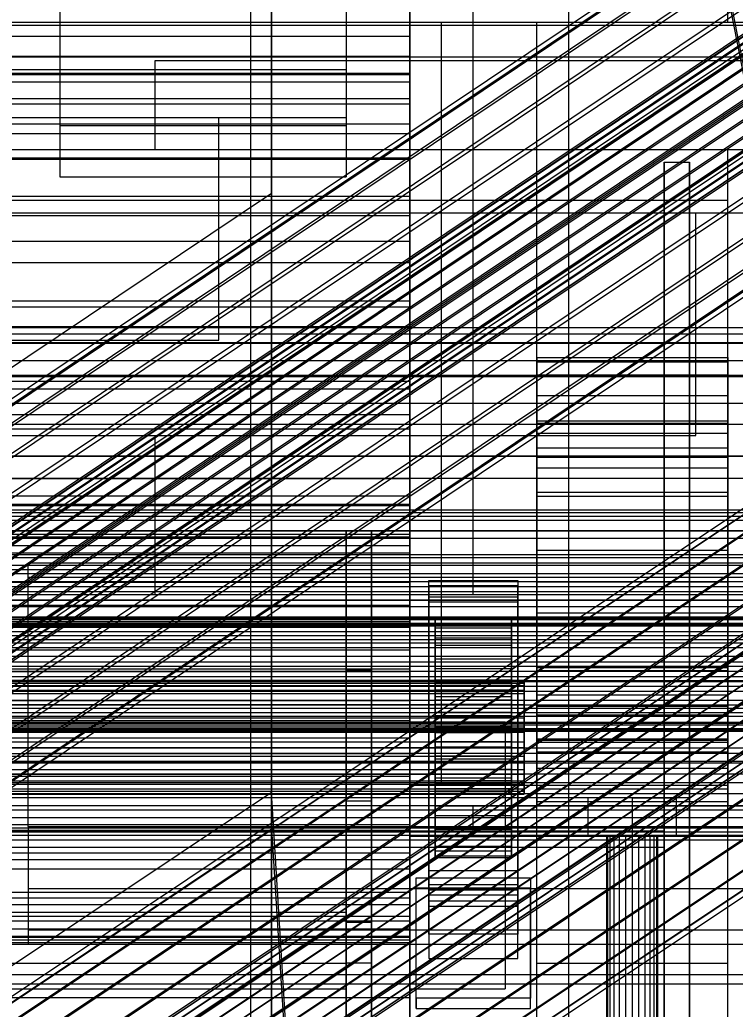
# Model space of a CAD drawing. Header units: millimetres. Extents: x -1970 to 34302, y -80068 to 6837.
# Drawn here: x 188.7 to 301.2, y -34885.2 to -34729.6 of the extents above; entities that cross this region are included whole.
import ezdxf

# ---------------------------------------------------------------- set-up
doc = ezdxf.new("R2010")
doc.units = ezdxf.units.MM
for name, color, linetype, lineweight in [('COTAS_O', 1, 'Continuous', 0), ('frontal_briquetadora', 7, 'Continuous', 0), ('frontal_C01', 7, 'Continuous', 0), ('frontal_C02', 7, 'Continuous', 0), ('frontal_C05', 7, 'Continuous', 0), ('frontal_C05-C07', 7, 'Continuous', 0), ('frontal_C07', 7, 'Continuous', 0), ('frontal_dos-mix', 7, 'Continuous', 0), ('frontal_mezcladora', 7, 'Continuous', 0), ('frontal_tolva_provisional', 7, 'Continuous', 0)]:
    doc.layers.add(name, color=color, linetype=linetype, lineweight=lineweight)
doc.dimstyles.new('R19_100', dxfattribs={"dimtxt": 250, "dimasz": 150, "dimexe": 150, "dimexo": 80, "dimgap": 100, "dimtad": 1, "dimtih": 1, "dimtoh": 1, "dimdsep": 46, "dimcen": 0.09, "dimadec": 0, "dimazin": 0, "dimtfac": 1, "dimtdec": 4, "dimtofl": 0, "dimtmove": 0, "dimatfit": 3, "dimfxl": 1, "dimtolj": 1, "dimtzin": 0, "dimarcsym": 0})

# ---------------------------------------------------------------- blocks, each defined once
blk = doc.blocks.new('*D38')
at = {"layer": 'COTAS_O', "color": 0, "lineweight": -2, "transparency": 16777216}
for p, q in [((-570, -33700), (200, -33700)), ((50, -34750), (50, -33850)), ((-570, -34900), (200, -34900))]:
    blk.add_line(p, q, dxfattribs=at)
at = {"layer": 'COTAS_O', "color": 0, "transparency": 16777216}
for points in [[(25, -33850), (75, -33850), (50, -33700)], [(25, -34750), (75, -34750), (50, -34900)]]:
    blk.add_solid(points, dxfattribs=at)
at = {"layer": 'Defpoints', "color": 0, "transparency": 16777216}
for p in [(-650, -33700), (50, -33700), (-650, -34900)]:
    blk.add_point(p, dxfattribs=at)
blk = doc.blocks.new('*D39')
at = {"layer": 'COTAS_O', "color": 0, "lineweight": -2, "transparency": 16777216}
for p, q in [((-650, -34820), (-650, -34050)), ((650, -34820), (650, -34050)), ((-500, -34200), (500, -34200))]:
    blk.add_line(p, q, dxfattribs=at)
at = {"layer": 'COTAS_O', "color": 0, "transparency": 16777216}
for points in [[(-500, -34175), (-500, -34225), (-650, -34200)], [(500, -34175), (500, -34225), (650, -34200)]]:
    blk.add_solid(points, dxfattribs=at)
at = {"layer": 'Defpoints', "color": 0, "transparency": 16777216}
for p in [(650, -34200), (-650, -34900), (650, -34900)]:
    blk.add_point(p, dxfattribs=at)

msp = doc.modelspace()

# ---------------------------------------------------------------- linework, layer by layer
at = {"layer": 'frontal_briquetadora'}
for p, q in [((210, -34750), (210, -34736)), ((210, -34736), (430, -34736)), ((210, -34736), (320, -34736)), ((-210, -34750), (210, -34750)), ((210, -34750), (340, -34750)), ((210, -34750), (320, -34750)), ((-490, -34760), (490, -34760)), ((-490, -34760), (340, -34760))]:
    msp.add_line(p, q, dxfattribs=at)
at = {"layer": 'frontal_C01'}
for p, q in [((250, -35586.788), (250, -32681.31)), ((250, -32686.07), (250, -35591.549)), ((228.298, -34851.15), (228.298, -34554.454)), ((228.298, -34560.172), (228.298, -34856.869)), ((430, -34730.537), (-430, -34730.537)), ((-425, -34735.426), (425, -34735.426)), ((430, -34780.537), (-430, -34780.537)), ((430, -34785.537), (-430, -34785.537)), ((146.383, -34911.551), (330.692, -34788.553)), ((146.872, -34910.225), (331.181, -34787.227)), ((148.32, -34910.34), (332.629, -34787.342)), ((150.629, -34911.887), (334.938, -34788.889)), ((141.045, -34934.184), (354.844, -34791.506)), ((141.218, -34933.714), (355.017, -34791.036)), ((141.731, -34933.755), (355.53, -34791.077)), ((142.549, -34934.303), (356.348, -34791.625)), ((146.887, -34914.227), (331.197, -34791.229)), ((141.224, -34935.132), (355.022, -34792.454)), ((143.617, -34935.322), (357.415, -34792.644)), ((153.641, -34914.762), (337.95, -34791.764)), ((141.742, -34936.494), (355.541, -34793.816)), ((144.861, -34936.741), (358.659, -34794.063)), ((142.565, -34938.177), (356.363, -34795.499)), ((359.995, -34795.787), (146.196, -34938.465)), ((148.35, -34918.071), (332.659, -34795.073)), ((157.152, -34918.769), (341.461, -34795.771)), ((143.635, -34940.066), (357.434, -34797.389)), ((147.533, -34940.375), (361.332, -34797.698)), ((144.881, -34942.033), (358.68, -34799.356)), ((148.779, -34942.342), (362.578, -34799.665)), ((150.672, -34922.821), (334.981, -34799.823)), ((345.231, -34800.635), (160.922, -34923.633)), ((146.218, -34943.944), (360.017, -34801.266)), ((149.85, -34944.232), (363.648, -34801.554)), ((147.554, -34945.668), (361.352, -34802.99)), ((150.672, -34945.915), (364.471, -34803.237)), ((148.798, -34947.087), (362.596, -34804.409)), ((149.865, -34948.106), (363.664, -34805.428)), ((151.191, -34947.277), (364.989, -34804.599)), ((151.369, -34948.225), (365.168, -34805.547)), ((153.694, -34928.153), (338.003, -34805.155)), ((-311.15, -34807.113), (311.15, -34807.113)), ((150.683, -34948.654), (364.482, -34805.976)), ((151.196, -34948.695), (364.995, -34806.017)), ((164.693, -34929.025), (349.002, -34806.027)), ((-311.15, -34807.665), (311.15, -34807.665)), ((-311.15, -34808.289), (311.15, -34808.289)), ((-311.15, -34809.909), (311.15, -34809.909)), ((-311.15, -34811.115), (311.15, -34811.115)), ((157.211, -34933.704), (341.52, -34810.706)), ((168.21, -34934.576), (352.519, -34811.578)), ((-311.15, -34813.691), (311.15, -34813.691)), ((-311.15, -34815.396), (311.15, -34815.396)), ((160.982, -34939.096), (345.291, -34816.098)), ((171.232, -34939.908), (355.541, -34816.91)), ((-311.15, -34818.754), (311.15, -34818.754)), ((-311.15, -34820.842), (311.15, -34820.842)), ((164.752, -34943.961), (349.061, -34820.962)), ((173.554, -34944.658), (357.863, -34821.66)), ((-440, -34823.494), (440, -34823.494)), ((-440, -34823.69), (440, -34823.69)), ((-440, -34823.911), (440, -34823.911)), ((-440, -34824.485), (440, -34824.485)), ((-440, -34824.912), (440, -34824.912)), ((-440, -34825.825), (440, -34825.825)), ((311.15, -34824.753), (-311.15, -34824.753)), ((168.263, -34947.967), (352.572, -34824.969)), ((175.016, -34948.502), (359.326, -34825.504)), ((-440, -34826.429), (440, -34826.429)), ((-311.15, -34827.082), (311.15, -34827.082)), ((-440, -34827.619), (440, -34827.619)), ((-440, -34828.359), (440, -34828.359)), ((171.275, -34950.842), (355.584, -34827.844)), ((175.521, -34951.179), (359.83, -34828.18)), ((440, -34829.745), (-440, -34829.745)), ((-440, -34830.57), (440, -34830.57)), ((173.584, -34952.39), (357.893, -34829.391)), ((175.032, -34952.504), (359.341, -34829.506)), ((-440, -34832.057), (440, -34832.057)), ((-311.15, -34831.278), (311.15, -34831.278)), ((-440, -34832.911), (440, -34832.911)), ((-311.15, -34833.69), (311.15, -34833.69)), ((-440, -34834.398), (440, -34834.398)), ((-440, -34835.223), (440, -34835.223)), ((-440, -34836.609), (440, -34836.609)), ((-440, -34837.349), (440, -34837.349)), ((-311.15, -34837.886), (311.15, -34837.886)), ((-440, -34838.539), (440, -34838.539)), ((-440, -34839.143), (440, -34839.143)), ((-440, -34840.056), (440, -34840.056)), ((-440, -34840.483), (440, -34840.483)), ((-440, -34841.057), (440, -34841.057)), ((-440, -34841.278), (440, -34841.278)), ((-311.15, -34840.215), (311.15, -34840.215)), ((-440, -34841.474), (440, -34841.474)), ((-311.15, -34844.126), (311.15, -34844.126)), ((-450, -34846.475), (450, -34846.475)), ((-311.15, -34846.214), (311.15, -34846.214)), ((-311.15, -34849.572), (311.15, -34849.572)), ((-311.15, -34851.277), (311.15, -34851.277)), ((228.298, -34851.15), (130, -34916.749)), ((250, -35207.289), (228.298, -34851.15)), ((228.298, -34851.15), (228.298, -34856.869)), ((-311.15, -34853.853), (311.15, -34853.853)), ((-311.15, -34855.059), (311.15, -34855.059)), ((-311.15, -34856.679), (311.15, -34856.679)), ((130, -34922.468), (228.298, -34856.869)), ((228.298, -34856.869), (250, -35213.008)), ((-311.15, -34857.303), (311.15, -34857.303)), ((-311.15, -34857.855), (311.15, -34857.855)), ((450, -34858.65), (-450, -34858.65)), ((450, -34879.814), (-450, -34879.814))]:
    msp.add_line(p, q, dxfattribs=at)
at = {"layer": 'frontal_C02'}
for p, q in [((250, -35767.535), (250, -32976.99)), ((250, -32981.769), (250, -35772.314)), ((228.298, -34756.938), (228.298, -34472.116)), ((228.298, -34477.858), (228.298, -34762.679)), ((146.872, -34816.332), (331.181, -34692.848)), ((148.32, -34816.529), (332.629, -34693.045)), ((146.383, -34817.576), (330.692, -34694.092)), ((150.629, -34818.153), (334.938, -34694.669)), ((141.218, -34839.858), (355.017, -34696.617)), ((141.731, -34839.928), (355.53, -34696.687)), ((146.887, -34820.175), (331.197, -34696.691)), ((141.045, -34840.299), (354.844, -34697.057)), ((141.224, -34841.22), (355.022, -34697.978)), ((142.549, -34840.503), (356.348, -34697.262)), ((143.617, -34841.545), (357.415, -34698.304)), ((153.641, -34821.093), (337.95, -34697.609)), ((141.742, -34842.558), (355.541, -34699.317)), ((144.861, -34842.982), (358.659, -34699.741)), ((142.565, -34844.223), (356.363, -34700.982)), ((148.35, -34823.953), (332.659, -34700.469)), ((143.635, -34846.101), (357.434, -34702.86)), ((359.995, -34701.476), (146.196, -34844.717)), ((157.152, -34825.149), (341.461, -34701.666)), ((147.533, -34846.631), (361.332, -34703.39)), ((144.881, -34848.064), (358.68, -34704.822)), ((148.779, -34848.594), (362.578, -34705.352)), ((150.672, -34828.652), (334.981, -34705.168)), ((146.218, -34849.978), (360.017, -34706.736)), ((149.85, -34850.472), (363.648, -34707.23)), ((345.231, -34706.561), (160.922, -34830.045)), ((147.554, -34851.713), (361.352, -34708.471)), ((150.672, -34852.137), (364.471, -34708.895)), ((148.798, -34853.15), (362.596, -34709.908)), ((151.191, -34853.475), (364.989, -34710.234)), ((153.694, -34833.951), (338.003, -34710.467)), ((149.865, -34854.192), (363.664, -34710.95)), ((150.683, -34854.767), (364.482, -34711.526)), ((151.196, -34854.837), (364.995, -34711.595)), ((151.369, -34854.396), (365.168, -34711.155)), ((164.693, -34835.447), (349.002, -34711.963)), ((157.211, -34839.491), (341.52, -34716.007)), ((168.21, -34840.986), (352.519, -34717.502)), ((160.982, -34844.892), (345.291, -34721.408)), ((171.232, -34846.286), (355.541, -34722.802)), ((164.752, -34849.788), (349.061, -34726.304)), ((173.554, -34850.985), (357.863, -34727.501)), ((168.263, -34853.844), (352.572, -34730.36)), ((175.016, -34854.762), (359.326, -34731.279)), ((171.275, -34856.784), (355.584, -34733.3)), ((175.521, -34857.362), (359.83, -34733.878)), ((173.584, -34858.408), (357.893, -34734.924)), ((175.032, -34858.605), (359.341, -34735.121)), ((228.298, -34756.938), (130, -34822.796)), ((228.298, -35041.759), (228.298, -34756.938)), ((228.298, -34756.938), (228.298, -34762.679)), ((130, -34828.537), (228.298, -34762.679)), ((228.298, -34762.679), (228.298, -35047.5)), ((430, -34793.253), (-430, -34793.253)), ((430, -34798.253), (-430, -34798.253)), ((430, -34848.253), (-430, -34848.253)), ((430, -34853.253), (-430, -34853.253))]:
    msp.add_line(p, q, dxfattribs=at)
at = {"layer": 'frontal_C05'}
for p, q in [((300, -34730), (300, -34690)), ((-250, -34730), (250, -34730)), ((250, -34730), (250, -34732.206)), ((270, -34730), (330, -34730)), ((270, -34858), (270, -34730)), ((300, -34730), (340, -34730)), ((250, -34732.206), (250, -34738.715)), ((-250, -34738), (250, -34738)), ((250, -34738), (250, -34740.006)), ((250, -34740.325), (250, -34738)), ((250, -34742), (250, -34738)), ((250, -34743.199), (250, -34738.583)), ((250, -34738.715), (250, -34749.199)), ((250, -34740.006), (250, -34745.922)), ((250, -34747.164), (250, -34740.325)), ((-250, -34742), (250, -34742)), ((250, -34746), (250, -34742)), ((250, -34752.161), (250, -34743.199)), ((-250, -34746), (250, -34746)), ((250, -34745.922), (250, -34755.453)), ((250, -34750), (250, -34746)), ((250, -34758.119), (250, -34747.164)), ((250, -34749.199), (250, -34763.133)), ((-300, -34750), (300, -34750)), ((-250, -34750), (250, -34750)), ((300, -34758), (300, -34750)), ((250, -34764.95), (250, -34752.161)), ((250, -34755.453), (250, -34768.121)), ((-300, -34758), (300, -34758)), ((250, -34772.555), (250, -34758.119)), ((270, -34758), (300, -34758)), ((270, -34858), (270, -34758)), ((300, -34858), (300, -34758)), ((250, -34763.133), (250, -34779.818)), ((250, -34780.822), (250, -34764.95)), ((250, -34768.121), (250, -34783.289)), ((250, -34789.632), (250, -34772.555)), ((250, -34779.818), (250, -34798.418)), ((250, -34798.855), (250, -34780.822)), ((250, -34783.289), (250, -34800.198)), ((270, -34792.75), (270, -34782.75)), ((270, -34782.75), (270, -34783.427)), ((270, -34782.75), (300, -34782.75)), ((270, -34793.235), (270, -34783.427)), ((270, -34783.427), (270, -34785.433)), ((270, -34783.427), (300, -34783.427)), ((300, -34783.427), (300, -34782.75)), ((300, -34782.75), (300, -34792.75)), ((300, -34785.433), (300, -34783.427)), ((300, -34783.427), (300, -34793.235)), ((270, -34794.672), (270, -34785.433)), ((270, -34785.433), (270, -34788.691)), ((270, -34785.433), (300, -34785.433)), ((300, -34788.691), (300, -34785.433)), ((300, -34785.433), (300, -34794.672)), ((250, -34808.357), (250, -34789.632)), ((270, -34797.005), (270, -34788.691)), ((270, -34788.691), (270, -34793.074)), ((270, -34788.691), (300, -34788.691)), ((300, -34793.074), (300, -34788.691)), ((300, -34788.691), (300, -34797.005)), ((270, -34793.235), (270, -34792.75)), ((300, -34792.75), (270, -34792.75)), ((270, -34800.146), (270, -34793.074)), ((270, -34793.074), (270, -34798.416)), ((270, -34793.074), (300, -34793.074)), ((270, -34794.672), (270, -34793.235)), ((300, -34793.235), (270, -34793.235)), ((300, -34792.75), (300, -34793.235)), ((300, -34798.416), (300, -34793.074)), ((300, -34793.074), (300, -34800.146)), ((300, -34793.235), (300, -34794.672)), ((250, -34798.454), (250, -34793.627)), ((270, -34797.005), (270, -34794.672)), ((300, -34794.672), (270, -34794.672)), ((300, -34794.672), (300, -34797.005)), ((270, -34800.146), (270, -34797.005)), ((300, -34797.005), (270, -34797.005)), ((300, -34797.005), (300, -34800.146)), ((250, -34798.418), (250, -34818)), ((250, -34807.153), (250, -34798.454)), ((250, -34818), (250, -34798.855)), ((270, -34803.972), (270, -34798.416)), ((270, -34798.416), (270, -34804.51)), ((270, -34798.416), (300, -34798.416)), ((300, -34804.51), (300, -34798.416)), ((300, -34798.416), (300, -34803.972)), ((250, -34800.198), (250, -34818)), ((270, -34803.972), (270, -34800.146)), ((300, -34800.146), (270, -34800.146)), ((300, -34800.146), (300, -34803.972)), ((270, -34808.337), (270, -34803.972)), ((300, -34803.972), (270, -34803.972)), ((300, -34803.972), (300, -34808.337)), ((270, -34808.337), (270, -34804.51)), ((270, -34804.51), (270, -34811.123)), ((270, -34804.51), (300, -34804.51)), ((300, -34811.123), (300, -34804.51)), ((300, -34804.51), (300, -34808.337)), ((250, -34818), (250, -34807.153)), ((250, -34827.643), (250, -34808.357)), ((270, -34813.074), (270, -34808.337)), ((300, -34808.337), (270, -34808.337)), ((300, -34808.337), (300, -34813.074)), ((270, -34813.074), (270, -34811.123)), ((270, -34811.123), (270, -34818)), ((270, -34811.123), (300, -34811.123)), ((300, -34818), (300, -34811.123)), ((300, -34811.123), (300, -34813.074)), ((270, -34818), (270, -34813.074)), ((300, -34813.074), (270, -34813.074)), ((300, -34813.074), (300, -34818)), ((250, -34818), (-250, -34818)), ((310, -34818), (250, -34818)), ((250, -34818), (250, -34837.145)), ((250, -34818), (250, -34828.847)), ((250, -34818), (250, -34837.582)), ((250, -34818), (250, -34835.802)), ((270, -34818), (300, -34818)), ((270, -34818), (270, -34822.926)), ((270, -34824.877), (270, -34818)), ((300, -34818), (300, -34824.877)), ((300, -34822.926), (300, -34818)), ((270, -34822.926), (270, -34824.877)), ((300, -34822.926), (270, -34822.926)), ((270, -34822.926), (270, -34827.663)), ((300, -34824.877), (300, -34822.926)), ((300, -34827.663), (300, -34822.926)), ((270, -34824.877), (300, -34824.877)), ((270, -34831.49), (270, -34824.877)), ((300, -34824.877), (300, -34831.49)), ((250, -34846.368), (250, -34827.643)), ((250, -34828.847), (250, -34837.546)), ((270, -34827.663), (270, -34831.49)), ((300, -34827.663), (270, -34827.663)), ((270, -34827.663), (270, -34832.028)), ((300, -34831.49), (300, -34827.663)), ((300, -34832.028), (300, -34827.663)), ((270, -34831.49), (300, -34831.49)), ((270, -34837.584), (270, -34831.49)), ((270, -34832.028), (270, -34837.584)), ((300, -34832.028), (270, -34832.028)), ((270, -34832.028), (270, -34835.854)), ((300, -34831.49), (300, -34837.584)), ((300, -34837.584), (300, -34832.028)), ((300, -34835.854), (300, -34832.028)), ((250, -34835.802), (250, -34852.711)), ((270, -34835.854), (270, -34842.926)), ((300, -34835.854), (270, -34835.854)), ((270, -34835.854), (270, -34838.995)), ((300, -34842.926), (300, -34835.854)), ((300, -34838.995), (300, -34835.854)), ((250, -34837.145), (250, -34855.178)), ((250, -34837.546), (250, -34842.373)), ((250, -34837.582), (250, -34856.182)), ((270, -34837.584), (300, -34837.584)), ((270, -34842.926), (270, -34837.584)), ((300, -34837.584), (300, -34842.926)), ((270, -34838.995), (270, -34847.309)), ((300, -34838.995), (270, -34838.995)), ((270, -34838.995), (270, -34841.328)), ((300, -34847.309), (300, -34838.995)), ((300, -34841.328), (300, -34838.995)), ((270, -34841.328), (270, -34850.567)), ((300, -34841.328), (270, -34841.328)), ((270, -34841.328), (270, -34842.765)), ((300, -34850.567), (300, -34841.328)), ((300, -34842.765), (300, -34841.328)), ((270, -34842.765), (270, -34852.573)), ((300, -34842.765), (270, -34842.765)), ((270, -34842.765), (270, -34843.25)), ((270, -34842.926), (300, -34842.926)), ((270, -34847.309), (270, -34842.926)), ((300, -34852.573), (300, -34842.765)), ((300, -34843.25), (300, -34842.765)), ((300, -34842.926), (300, -34847.309)), ((270, -34843.25), (270, -34853.25)), ((300, -34843.25), (270, -34843.25)), ((300, -34853.25), (300, -34843.25)), ((270, -34844.75), (300, -34844.75)), ((270, -34853.25), (270, -34844.75)), ((300, -34853.25), (300, -34844.75)), ((250, -34863.445), (250, -34846.368)), ((270, -34847.309), (300, -34847.309)), ((270, -34850.567), (270, -34847.309)), ((300, -34847.309), (300, -34850.567)), ((270, -34850.567), (300, -34850.567)), ((270, -34852.573), (270, -34850.567)), ((300, -34850.567), (300, -34852.573)), ((285, -34852), (278.072, -34852)), ((278.072, -34858), (278.072, -34852)), ((285, -34852), (291.928, -34852)), ((285, -34852), (285, -34858)), ((291.928, -34858), (291.928, -34852)), ((250, -34852.711), (250, -34867.879)), ((260, -34853.25), (310, -34853.25)), ((260, -34858), (260, -34853.25)), ((270, -34852.573), (300, -34852.573)), ((270, -34853.25), (270, -34852.573)), ((270, -34853.25), (300, -34853.25)), ((300, -34852.573), (300, -34853.25)), ((250, -34855.178), (250, -34871.05)), ((250, -34856.182), (250, -34872.867)), ((260, -34858), (310, -34858)), ((270, -34858), (300, -34858)), ((270, -34923.75), (270, -34858)), ((270, -34918), (270, -34858)), ((270, -34878), (270, -34858)), ((270, -34858), (330, -34858)), ((278.072, -34858), (285, -34858)), ((281.136, -34858), (281, -34858)), ((281, -34912), (281, -34858)), ((281.536, -34858), (281.136, -34858)), ((281.136, -34912), (281.136, -34858)), ((282.172, -34858), (281.536, -34858)), ((281.536, -34912), (281.536, -34858)), ((283, -34858), (282.172, -34858)), ((282.172, -34912), (282.172, -34858)), ((283.965, -34858), (283, -34858)), ((283, -34912), (283, -34858)), ((285, -34858), (283.965, -34858)), ((283.965, -34912), (283.965, -34858)), ((285, -34858), (286.035, -34858)), ((285, -34858), (285, -34912)), ((285, -34858), (291.928, -34858)), ((286.035, -34858), (287, -34858)), ((286.035, -34912), (286.035, -34858)), ((287, -34858), (287.828, -34858)), ((287, -34912), (287, -34858)), ((287.828, -34858), (288.464, -34858)), ((287.828, -34912), (287.828, -34858)), ((288.464, -34858), (288.864, -34858)), ((288.464, -34912), (288.464, -34858)), ((288.864, -34858), (289, -34858)), ((288.864, -34912), (288.864, -34858)), ((289, -34912), (289, -34858)), ((300, -34923.75), (300, -34858)), ((300, -34918), (300, -34858)), ((300, -34878), (300, -34858)), ((250, -34877.881), (250, -34863.445)), ((250, -34867.879), (250, -34880.547)), ((250, -34871.05), (250, -34883.839)), ((250, -34872.867), (250, -34886.801)), ((250, -34888.836), (250, -34877.881)), ((270, -34878), (300, -34878)), ((250, -34880.547), (250, -34890.078)), ((250, -34883.839), (250, -34892.801))]:
    msp.add_line(p, q, dxfattribs=at)
at = {"layer": 'frontal_C05-C07'}
for p, q in [((250, -34724.01), (250, -34735.376)), ((250, -34739.376), (250, -34728.01)), ((250, -34730), (255, -34730)), ((250, -34850), (250, -34730)), ((255, -34850), (255, -34730)), ((250, -34735.376), (-250, -34735.376)), ((250, -34739.376), (250, -34735.376)), ((250, -34735.376), (250, -34747.556)), ((-250, -34739.376), (250, -34739.376)), ((250, -34751.556), (250, -34739.376)), ((250, -34747.556), (-250, -34747.556)), ((250, -34751.556), (250, -34747.556)), ((250, -34747.556), (250, -34760.424)), ((-250, -34751.556), (250, -34751.556)), ((250, -34764.424), (250, -34751.556)), ((250, -34760.424), (-250, -34760.424)), ((250, -34764.424), (250, -34760.424)), ((250, -34760.424), (250, -34773.848)), ((-250, -34764.424), (250, -34764.424)), ((250, -34777.848), (250, -34764.424)), ((250, -34773.848), (-250, -34773.848)), ((250, -34777.848), (250, -34773.848)), ((250, -34773.848), (250, -34787.687)), ((-250, -34777.848), (250, -34777.848)), ((250, -34791.687), (250, -34777.848)), ((250, -34787.687), (-250, -34787.687)), ((250, -34791.687), (250, -34787.687)), ((250, -34787.687), (250, -34801.798)), ((-250, -34791.687), (250, -34791.687)), ((250, -34805.798), (250, -34791.687)), ((250, -34801.798), (-250, -34801.798)), ((250, -34805.798), (250, -34801.798)), ((-250, -34805.798), (250, -34805.798)), ((240, -34831.89), (240, -34810)), ((240, -34810), (240, -34878)), ((240, -34810), (244, -34810)), ((244, -34810), (244, -34831.89)), ((244, -34878), (244, -34810)), ((240, -34899.89), (240, -34831.89)), ((240, -34831.89), (244, -34831.89)), ((240, -34852.421), (240, -34831.89)), ((244, -34831.89), (244, -34899.89)), ((244, -34831.89), (244, -34852.421)), ((250, -34882), (250, -34840)), ((250, -34840), (265, -34840)), ((265, -34840), (265, -34882)), ((250, -34850), (300, -34850)), ((250, -34858), (250, -34850)), ((250, -34850), (255, -34850)), ((300, -34858), (300, -34850)), ((240, -34920.421), (240, -34852.421)), ((240, -34852.421), (244, -34852.421)), ((240, -34871.538), (240, -34852.421)), ((244, -34852.421), (244, -34920.421)), ((244, -34852.421), (244, -34871.538)), ((250, -34858), (300, -34858)), ((240, -34870), (-240, -34870)), ((240, -34891.89), (240, -34870)), ((240, -34870), (240, -34878)), ((240, -34939.538), (240, -34871.538)), ((240, -34871.538), (244, -34871.538)), ((240, -34889.188), (240, -34871.538)), ((244, -34871.538), (244, -34939.538)), ((244, -34871.538), (244, -34889.188)), ((-240, -34878), (240, -34878)), ((240, -34878), (240, -34899.89)), ((240, -34878), (240, -34882)), ((244, -34878), (240, -34878)), ((244, -34899.89), (244, -34878)), ((-240, -34882), (240, -34882)), ((240, -34882), (240, -34903.89)), ((250, -34882), (265, -34882))]:
    msp.add_line(p, q, dxfattribs=at)
at = {"layer": 'frontal_C07'}
for p, q in [((320.185, -34827.253), (280.185, -34622.917)), ((320.185, -34828.54), (280.185, -34624.205)), ((250, -34804.55), (250, -34719.263)), ((250, -34725.243), (250, -34810.531)), ((250, -34726.229), (250, -34732.241)), ((250, -34738.276), (250, -34729.352)), ((250, -34732.241), (-250, -34732.241)), ((250, -34732.241), (250, -34742.872)), ((250, -34738.276), (-250, -34738.276)), ((250, -34751.406), (250, -34738.276)), ((250, -34742.872), (-250, -34742.872)), ((250, -34742.872), (250, -34757.396)), ((250, -34751.406), (-250, -34751.406)), ((250, -34767.848), (250, -34751.406)), ((250, -34757.396), (-250, -34757.396)), ((250, -34757.396), (250, -34774.823)), ((250, -34767.848), (-250, -34767.848)), ((250, -34786.48), (250, -34767.848)), ((250, -34774.823), (-250, -34774.823)), ((250, -34774.823), (250, -34793.966)), ((420, -34778.071), (-420, -34778.071)), ((420, -34779.063), (-420, -34779.063)), ((420, -34780.418), (-420, -34780.418)), ((420, -34783.242), (-420, -34783.242)), ((420, -34785.746), (-420, -34785.746)), ((250, -34786.48), (-250, -34786.48)), ((250, -34806.034), (250, -34786.48)), ((420, -34789.973), (-420, -34789.973)), ((420, -34793.244), (-420, -34793.244)), ((-250, -34793.966), (250, -34793.966)), ((250, -34793.966), (250, -34813.52)), ((-420, -34798.23), (420, -34798.23)), ((420, -34801.77), (-420, -34801.77)), ((250, -34804.55), (0, -34804.55)), ((250, -34883.401), (250, -34804.55)), ((250, -34804.55), (250, -34810.531)), ((420, -34806.756), (-420, -34806.756)), ((250, -34806.034), (-250, -34806.034)), ((250, -34825.177), (250, -34806.034)), ((420, -34810.027), (-420, -34810.027)), ((-250, -34810.531), (250, -34810.531)), ((-250, -34810.951), (250, -34810.951)), ((0, -34810.531), (250, -34810.531)), ((250, -34810.531), (250, -34889.381)), ((250, -34810.951), (250, -34810.531)), ((250, -34810.531), (250, -34812.284)), ((250, -34813.516), (250, -34810.951)), ((-250, -34812.284), (250, -34812.284)), ((250, -34812.284), (250, -34816.091)), ((420, -34814.254), (-420, -34814.254)), ((250, -34813.52), (-250, -34813.52)), ((250, -34818.052), (250, -34813.516)), ((250, -34813.52), (250, -34832.152)), ((-250, -34816.091), (250, -34816.091)), ((250, -34816.091), (250, -34821.693)), ((420, -34816.758), (-420, -34816.758)), ((-250, -34818.052), (250, -34818.052)), ((250, -34824.249), (250, -34818.052)), ((253, -34818.616), (253, -34817.812)), ((253, -34817.812), (267, -34817.812)), ((253, -34865.656), (253, -34817.812)), ((267, -34817.812), (267, -34818.616)), ((267, -34817.812), (267, -34865.656)), ((420, -34819.582), (-420, -34819.582)), ((267, -34818.616), (253, -34818.616)), ((253, -34818.616), (253, -34866.461)), ((267, -34866.461), (267, -34818.616)), ((420, -34820.937), (-420, -34820.937)), ((253, -34821.191), (253, -34820.386)), ((253, -34820.386), (267, -34820.386)), ((253, -34868.231), (253, -34820.386)), ((267, -34821.191), (253, -34821.191)), ((253, -34821.191), (253, -34869.035)), ((267, -34820.386), (267, -34821.191)), ((267, -34820.386), (267, -34868.231)), ((267, -34869.035), (267, -34821.191)), ((420, -34821.929), (-420, -34821.929)), ((-250, -34821.693), (250, -34821.693)), ((250, -34821.693), (250, -34828.708)), ((-250, -34824.249), (250, -34824.249)), ((250, -34831.684), (250, -34824.249)), ((254, -34833.456), (254, -34823.488)), ((254, -34823.488), (254, -34823.738)), ((254, -34823.488), (266, -34823.488)), ((254, -34824.529), (254, -34823.488)), ((254, -34833.574), (254, -34823.738)), ((254, -34823.738), (254, -34825.261)), ((254, -34823.738), (266, -34823.738)), ((266, -34823.738), (266, -34823.488)), ((266, -34823.488), (266, -34833.456)), ((266, -34823.488), (266, -34824.529)), ((266, -34825.261), (266, -34823.738)), ((266, -34823.738), (266, -34833.574)), ((250, -34825.177), (-250, -34825.177)), ((250, -34842.604), (250, -34825.177)), ((254, -34833.949), (254, -34824.529)), ((254, -34824.529), (266, -34824.529)), ((254, -34826.79), (254, -34824.529)), ((254, -34834.296), (254, -34825.261)), ((254, -34825.261), (254, -34827.954)), ((254, -34825.261), (266, -34825.261)), ((266, -34824.529), (266, -34833.949)), ((266, -34824.529), (266, -34826.79)), ((266, -34827.954), (266, -34825.261)), ((266, -34825.261), (266, -34834.296)), ((254, -34835.02), (254, -34826.79)), ((254, -34826.79), (266, -34826.79)), ((254, -34830.116), (254, -34826.79)), ((266, -34826.79), (266, -34835.02)), ((266, -34826.79), (266, -34830.116)), ((-250, -34828.708), (250, -34828.708)), ((250, -34828.708), (250, -34836.658)), ((254, -34835.571), (254, -34827.954)), ((254, -34827.954), (254, -34831.634)), ((254, -34827.954), (266, -34827.954)), ((266, -34831.634), (266, -34827.954)), ((266, -34827.954), (266, -34835.571)), ((254, -34836.595), (254, -34830.116)), ((254, -34830.116), (266, -34830.116)), ((254, -34834.281), (254, -34830.116)), ((266, -34830.116), (266, -34836.595)), ((266, -34830.116), (266, -34834.281)), ((-250, -34831.684), (250, -34831.684)), ((250, -34839.852), (250, -34831.684)), ((254, -34837.314), (254, -34831.634)), ((254, -34831.634), (254, -34836.049)), ((254, -34831.634), (266, -34831.634)), ((266, -34836.049), (266, -34831.634)), ((266, -34831.634), (266, -34837.314)), ((-268, -34833.456), (268, -34833.456)), ((-268, -34833.574), (268, -34833.574)), ((250, -34832.152), (-250, -34832.152)), ((250, -34832.152), (250, -34848.594)), ((254, -34833.574), (254, -34833.456)), ((266, -34833.456), (254, -34833.456)), ((254, -34833.456), (254, -34833.949)), ((254, -34834.296), (254, -34833.574)), ((266, -34833.574), (254, -34833.574)), ((266, -34833.456), (266, -34833.574)), ((266, -34833.949), (266, -34833.456)), ((266, -34833.574), (266, -34834.296)), ((268, -34833.574), (268, -34833.456)), ((268, -34833.456), (268, -34833.949)), ((268, -34834.296), (268, -34833.574)), ((-268, -34833.949), (268, -34833.949)), ((-268, -34834.296), (268, -34834.296)), ((-268, -34835.02), (268, -34835.02)), ((266, -34833.949), (254, -34833.949)), ((254, -34833.949), (254, -34835.02)), ((254, -34838.568), (254, -34834.281)), ((254, -34834.281), (266, -34834.281)), ((254, -34839.002), (254, -34834.281)), ((254, -34835.571), (254, -34834.296)), ((266, -34834.296), (254, -34834.296)), ((266, -34835.02), (254, -34835.02)), ((254, -34835.02), (254, -34836.595)), ((266, -34835.02), (266, -34833.949)), ((266, -34834.281), (266, -34838.568)), ((266, -34834.281), (266, -34839.002)), ((266, -34834.296), (266, -34835.571)), ((266, -34836.595), (266, -34835.02)), ((268, -34833.949), (268, -34835.02)), ((268, -34835.571), (268, -34834.296)), ((268, -34835.02), (268, -34836.595)), ((-268, -34835.571), (268, -34835.571)), ((-268, -34836.595), (268, -34836.595)), ((-250, -34836.658), (250, -34836.658)), ((250, -34836.658), (250, -34845.001)), ((254, -34837.314), (254, -34835.571)), ((266, -34835.571), (254, -34835.571)), ((254, -34839.405), (254, -34836.049)), ((254, -34836.049), (254, -34840.898)), ((254, -34836.049), (266, -34836.049)), ((266, -34836.595), (254, -34836.595)), ((254, -34836.595), (254, -34838.568)), ((266, -34835.571), (266, -34837.314)), ((266, -34840.898), (266, -34836.049)), ((266, -34836.049), (266, -34839.405)), ((266, -34838.568), (266, -34836.595)), ((268, -34837.314), (268, -34835.571)), ((268, -34836.595), (268, -34838.568)), ((-268, -34837.314), (268, -34837.314)), ((254, -34839.405), (254, -34837.314)), ((266, -34837.314), (254, -34837.314)), ((266, -34837.314), (266, -34839.405)), ((268, -34839.405), (268, -34837.314)), ((-268, -34838.568), (268, -34838.568)), ((-268, -34839.405), (268, -34839.405)), ((250, -34839.852), (-250, -34839.852)), ((250, -34848.195), (250, -34839.852)), ((266, -34838.568), (254, -34838.568)), ((254, -34838.568), (254, -34840.804)), ((254, -34840.804), (254, -34839.002)), ((254, -34839.002), (266, -34839.002)), ((254, -34843.956), (254, -34839.002)), ((254, -34841.703), (254, -34839.405)), ((266, -34839.405), (254, -34839.405)), ((266, -34840.804), (266, -34838.568)), ((266, -34839.002), (266, -34840.804)), ((266, -34839.002), (266, -34843.956)), ((266, -34839.405), (266, -34841.703)), ((268, -34838.568), (268, -34840.804)), ((268, -34841.703), (268, -34839.405)), ((-268, -34840.804), (268, -34840.804)), ((266, -34840.804), (254, -34840.804)), ((254, -34840.804), (254, -34843.151)), ((254, -34840.898), (254, -34841.703)), ((266, -34840.898), (254, -34840.898)), ((254, -34840.898), (254, -34845.852)), ((266, -34843.151), (266, -34840.804)), ((266, -34841.703), (266, -34840.898)), ((266, -34845.852), (266, -34840.898)), ((268, -34840.804), (268, -34843.151)), ((268, -34841.703), (-268, -34841.703)), ((250, -34842.604), (-250, -34842.604)), ((250, -34857.128), (250, -34842.604)), ((254, -34841.703), (266, -34841.703)), ((254, -34844.049), (254, -34841.703)), ((266, -34841.703), (266, -34844.049)), ((268, -34844.049), (268, -34841.703)), ((-268, -34843.151), (268, -34843.151)), ((-268, -34844.049), (268, -34844.049)), ((254, -34843.151), (254, -34843.956)), ((266, -34843.151), (254, -34843.151)), ((254, -34843.151), (254, -34845.448)), ((254, -34843.956), (266, -34843.956)), ((254, -34848.805), (254, -34843.956)), ((254, -34846.285), (254, -34844.049)), ((254, -34844.049), (254, -34845.852)), ((266, -34844.049), (254, -34844.049)), ((266, -34843.956), (266, -34843.151)), ((266, -34845.448), (266, -34843.151)), ((266, -34843.956), (266, -34848.805)), ((266, -34845.852), (266, -34844.049)), ((266, -34844.049), (266, -34846.285)), ((268, -34843.151), (268, -34845.448)), ((268, -34846.285), (268, -34844.049)), ((-268, -34845.448), (268, -34845.448)), ((-250, -34845.001), (250, -34845.001)), ((250, -34845.001), (250, -34853.169)), ((254, -34845.448), (254, -34848.805)), ((266, -34845.448), (254, -34845.448)), ((254, -34845.448), (254, -34847.539)), ((254, -34845.852), (254, -34850.572)), ((254, -34845.852), (266, -34845.852)), ((266, -34848.805), (266, -34845.448)), ((266, -34847.539), (266, -34845.448)), ((266, -34850.572), (266, -34845.852)), ((268, -34845.448), (268, -34847.539)), ((-268, -34846.285), (268, -34846.285)), ((-268, -34847.539), (268, -34847.539)), ((254, -34848.258), (254, -34846.285)), ((254, -34846.285), (254, -34850.572)), ((266, -34846.285), (254, -34846.285)), ((254, -34847.539), (254, -34853.22)), ((266, -34847.539), (254, -34847.539)), ((254, -34847.539), (254, -34849.282)), ((266, -34850.572), (266, -34846.285)), ((266, -34846.285), (266, -34848.258)), ((266, -34853.22), (266, -34847.539)), ((266, -34849.282), (266, -34847.539)), ((268, -34848.258), (268, -34846.285)), ((268, -34847.539), (268, -34849.282)), ((-268, -34848.258), (268, -34848.258)), ((-250, -34848.195), (250, -34848.195)), ((250, -34848.594), (-250, -34848.594)), ((250, -34856.145), (250, -34848.195)), ((250, -34848.594), (250, -34861.724)), ((254, -34849.834), (254, -34848.258)), ((254, -34848.258), (254, -34854.737)), ((266, -34848.258), (254, -34848.258)), ((254, -34848.805), (266, -34848.805)), ((254, -34853.22), (254, -34848.805)), ((266, -34854.737), (266, -34848.258)), ((266, -34848.258), (266, -34849.834)), ((266, -34848.805), (266, -34853.22)), ((268, -34849.834), (268, -34848.258)), ((-268, -34849.282), (268, -34849.282)), ((-268, -34849.834), (268, -34849.834)), ((-268, -34850.558), (268, -34850.558)), ((254, -34849.282), (254, -34856.899)), ((266, -34849.282), (254, -34849.282)), ((254, -34849.282), (254, -34850.558)), ((254, -34850.904), (254, -34849.834)), ((254, -34849.834), (254, -34858.064)), ((266, -34849.834), (254, -34849.834)), ((254, -34850.558), (254, -34859.592)), ((266, -34850.558), (254, -34850.558)), ((254, -34850.558), (254, -34851.279)), ((254, -34850.572), (254, -34854.737)), ((254, -34850.572), (266, -34850.572)), ((266, -34856.899), (266, -34849.282)), ((266, -34850.558), (266, -34849.282)), ((266, -34858.064), (266, -34849.834)), ((266, -34849.834), (266, -34850.904)), ((266, -34859.592), (266, -34850.558)), ((266, -34851.279), (266, -34850.558)), ((266, -34854.737), (266, -34850.572)), ((268, -34849.282), (268, -34850.558)), ((268, -34850.904), (268, -34849.834)), ((268, -34850.558), (268, -34851.279)), ((-268, -34850.904), (268, -34850.904)), ((-268, -34851.279), (268, -34851.279)), ((-268, -34851.398), (268, -34851.398)), ((254, -34851.398), (254, -34850.904)), ((254, -34850.904), (254, -34860.324)), ((266, -34850.904), (254, -34850.904)), ((254, -34851.279), (254, -34861.116)), ((266, -34851.279), (254, -34851.279)), ((254, -34851.279), (254, -34851.398)), ((254, -34851.398), (254, -34861.365)), ((266, -34851.398), (254, -34851.398)), ((266, -34860.324), (266, -34850.904)), ((266, -34850.904), (266, -34851.398)), ((266, -34861.116), (266, -34851.279)), ((266, -34851.398), (266, -34851.279)), ((266, -34861.365), (266, -34851.398)), ((268, -34851.398), (268, -34850.904)), ((268, -34851.279), (268, -34851.398)), ((-250, -34853.169), (250, -34853.169)), ((250, -34853.169), (250, -34860.605)), ((254, -34853.22), (266, -34853.22)), ((254, -34856.899), (254, -34853.22)), ((266, -34853.22), (266, -34856.899)), ((254, -34854.737), (254, -34858.064)), ((254, -34854.737), (266, -34854.737)), ((266, -34858.064), (266, -34854.737)), ((-250, -34856.145), (250, -34856.145)), ((250, -34863.16), (250, -34856.145)), ((254, -34856.899), (266, -34856.899)), ((254, -34859.592), (254, -34856.899)), ((266, -34856.899), (266, -34859.592)), ((250, -34857.128), (-250, -34857.128)), ((250, -34867.759), (250, -34857.128)), ((254, -34858.064), (254, -34860.324)), ((254, -34858.064), (266, -34858.064)), ((266, -34860.324), (266, -34858.064)), ((254, -34859.592), (266, -34859.592)), ((254, -34861.116), (254, -34859.592)), ((266, -34859.592), (266, -34861.116)), ((-250, -34860.605), (250, -34860.605)), ((250, -34860.605), (250, -34866.801)), ((254, -34860.324), (254, -34861.365)), ((254, -34860.324), (266, -34860.324)), ((254, -34861.116), (266, -34861.116)), ((254, -34861.365), (254, -34861.116)), ((254, -34861.365), (266, -34861.365)), ((266, -34861.365), (266, -34860.324)), ((266, -34861.116), (266, -34861.365)), ((250, -34861.724), (-250, -34861.724)), ((-250, -34863.16), (250, -34863.16)), ((250, -34861.724), (250, -34870.648)), ((250, -34868.762), (250, -34863.16)), ((251, -34866.157), (251, -34864.548)), ((251, -34864.548), (269, -34864.548)), ((251, -34883.486), (251, -34864.548)), ((253, -34867.283), (253, -34863.421)), ((253, -34863.421), (267, -34863.421)), ((253, -34873.389), (253, -34863.421)), ((267, -34863.421), (267, -34867.283)), ((267, -34863.421), (267, -34873.389)), ((269, -34864.548), (269, -34866.157)), ((269, -34864.548), (269, -34883.486)), ((269, -34866.157), (251, -34866.157)), ((251, -34885.095), (251, -34866.157)), ((267, -34865.656), (253, -34865.656)), ((253, -34865.656), (253, -34866.461)), ((267, -34866.461), (267, -34865.656)), ((269, -34885.095), (269, -34866.157)), ((-250, -34866.801), (250, -34866.801)), ((250, -34867.759), (-250, -34867.759)), ((250, -34866.801), (250, -34871.337)), ((250, -34873.771), (250, -34867.759)), ((253, -34866.461), (267, -34866.461)), ((267, -34867.283), (253, -34867.283)), ((253, -34867.283), (253, -34877.251)), ((267, -34877.251), (267, -34867.283)), ((-250, -34868.762), (250, -34868.762)), ((250, -34872.57), (250, -34868.762)), ((267, -34868.231), (253, -34868.231)), ((253, -34868.231), (253, -34869.035)), ((253, -34869.035), (267, -34869.035)), ((267, -34869.035), (267, -34868.231)), ((250, -34870.648), (-250, -34870.648)), ((250, -34870.648), (250, -34874.757)), ((-250, -34871.337), (250, -34871.337)), ((-250, -34872.57), (250, -34872.57)), ((250, -34871.337), (250, -34873.903)), ((250, -34874.323), (250, -34872.57)), ((250, -34873.771), (-250, -34873.771)), ((-250, -34873.903), (250, -34873.903)), ((250, -34874.757), (250, -34873.771)), ((250, -34873.903), (250, -34874.323)), ((267, -34873.389), (253, -34873.389)), ((253, -34873.389), (253, -34877.251)), ((267, -34877.251), (267, -34873.389)), ((-250, -34874.323), (250, -34874.323)), ((250, -34874.757), (-250, -34874.757)), ((250, -35224.757), (250, -34874.757)), ((250, -34879.741), (250, -34874.757)), ((253, -34877.251), (267, -34877.251)), ((-250, -34879.741), (250, -34879.741)), ((250, -34879.741), (250, -35229.741)), ((-350, -34881.25), (350, -34881.25)), ((250, -34883.401), (0, -34883.401)), ((250, -34962.251), (250, -34883.401)), ((250, -34883.401), (250, -34889.381)), ((269, -34883.486), (251, -34883.486)), ((251, -34883.486), (251, -34885.095)), ((269, -34885.095), (269, -34883.486)), ((251, -34885.095), (269, -34885.095))]:
    msp.add_line(p, q, dxfattribs=at)
at = {"layer": 'frontal_dos-mix'}
for p, q in [((225, -35980), (225, -33282.5)), ((275, -35980), (275, -33282.5))]:
    msp.add_line(p, q, dxfattribs=at)
at = {"layer": 'frontal_mezcladora'}
for p, q in [((260, -34820), (260, -34600)), ((240, -34715.398), (240, -34737.414)), ((195, -34722.921), (195, -34746.259)), ((240, -34722.921), (240, -34746.259)), ((-625, -34730), (625, -34730)), ((150, -34730), (625, -34730)), ((-420, -34737.414), (240, -34737.414)), ((240, -34737.414), (240, -34745)), ((-420, -34745), (240, -34745)), ((-400, -34745), (220, -34745)), ((220, -34780), (220, -34745)), ((195, -34746.259), (195, -34754.3)), ((195, -34746.259), (240, -34746.259)), ((240, -34746.259), (240, -34754.3)), ((195, -34754.3), (240, -34754.3)), ((-600, -34760), (600, -34760)), ((-465, -34760), (295, -34760)), ((295, -34795), (295, -34760)), ((-400, -34780), (220, -34780)), ((-465, -34795), (295, -34795)), ((210, -34795), (290, -34795)), ((210, -34820), (210, -34795)), ((290, -34820), (290, -34795)), ((190, -34817.284), (190, -34815)), ((190, -34815), (420, -34815)), ((190, -34823.787), (190, -34817.284)), ((190, -34817.284), (420, -34817.284)), ((-600, -34820), (600, -34820)), ((210, -34820), (290, -34820)), ((260, -34820), (320, -34820)), ((190, -34833.519), (190, -34823.787)), ((190, -34823.787), (420, -34823.787)), ((190, -34845), (190, -34833.519)), ((190, -34833.519), (420, -34833.519)), ((190, -34856.481), (190, -34845)), ((420, -34845), (190, -34845)), ((190, -34856.481), (190, -34866.213)), ((190, -34856.481), (420, -34856.481)), ((190, -34866.213), (190, -34872.716)), ((190, -34866.213), (420, -34866.213)), ((190, -34872.716), (190, -34875)), ((190, -34872.716), (420, -34872.716)), ((-600, -34875), (600, -34875)), ((190, -34875), (420, -34875))]:
    msp.add_line(p, q, dxfattribs=at)
at = {"layer": 'frontal_tolva_provisional'}
for p, q in [((290, -34852), (290, -34752)), ((290, -34752), (290, -35070)), ((290, -34752), (294, -34752)), ((294, -35070), (294, -34752)), ((294, -34752), (294, -34852)), ((290, -34852), (-290, -34852)), ((290, -35170), (290, -34852)), ((290, -34852), (290, -34857.142)), ((294, -34852), (290, -34852)), ((294, -34852), (294, -35170)), ((-290, -34857.142), (290, -34857.142)), ((290, -34857.142), (290, -35175.142)), ((290, -34857.142), (290, -34859.713)), ((-290, -34859.713), (290, -34859.713)), ((290, -34859.713), (290, -35177.713))]:
    msp.add_line(p, q, dxfattribs=at)

# ---------------------------------------------------------------- dimensions: what is measured, and where the dimension line sits
at = {"layer": 'COTAS_O'}
for p2, distance, picture, middle in [((-650, -33700), -700, '*D38', (50, -34300)), ((650, -34900), 700, '*D39', (0, -34200))]:
    dim = msp.add_aligned_dim(p1=(-650, -34900), p2=p2, distance=distance, text='<> O', dimstyle='R19_100', dxfattribs=at)
    dim.commit()
    dim.dimension.update_dxf_attribs({"geometry": picture, "text_midpoint": middle})

doc.saveas('drawing.dxf')
